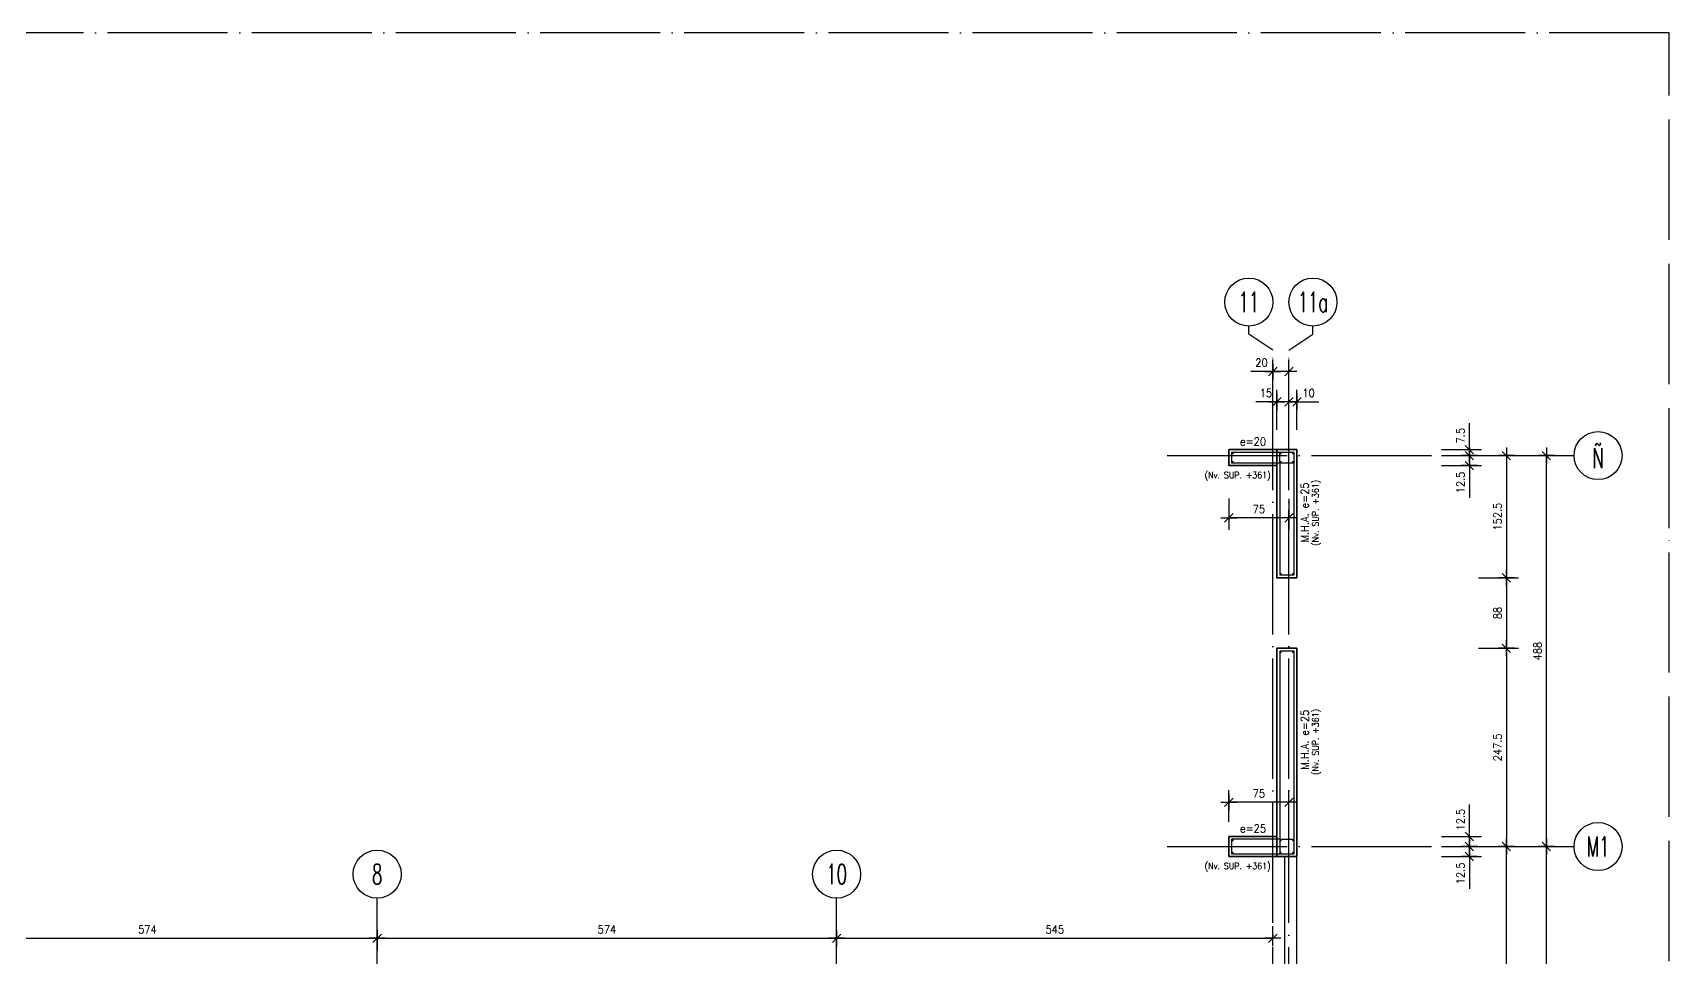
# Model space of a CAD drawing. Extents: x 2771 to 13802, y -1997 to 16878.
# Drawn here: x 5638 to 7683, y 6800 to 7954 of the extents above; entities that cross this region are included whole.
import ezdxf
from ezdxf.enums import TextEntityAlignment as Align

# ---------------------------------------------------------------- set-up
doc = ezdxf.new("R2010")
doc.units = 0
doc.header["$LTSCALE"] = 60
doc.header["$PDMODE"] = 1
doc.linetypes.add('EJES', pattern=[3, 2.5, -0.25, 0, -0.25])
doc.layers.get('0').update_dxf_attribs({"linetype": 'CONTINUOUS'})
doc.layers.get('DEFPOINTS').update_dxf_attribs({"linetype": 'CONTINUOUS'})
for name, color, linetype in [('AREA_MUROS', 6, 'CONTINUOUS'), ('COTAS', 3, 'CONTINUOUS'), ('EJES', 1, 'EJES'), ('MALLA', 1, 'CONTINUOUS'), ('MUROS', 4, 'CONTINUOUS'), ('TEXTOS', 2, 'CONTINUOUS'), ('TITULO', 6, 'CONTINUOUS'), ('VIGAS', 2, 'CONTINUOUS')]:
    doc.layers.add(name, color=color, linetype=linetype)
doc.layers.add('CROP', color=8, linetype='EJES', plot=False)
doc.layers.add('NVSUP', color=250, linetype='CONTINUOUS', plot=False)
doc.styles.add('COTAS', font='romans.shx', dxfattribs={"width": 0.9})
doc.styles.add('ROMANS', font='romans.shx', dxfattribs={"width": 0.9, "height": 10})
doc.dimstyles.new('50', dxfattribs={"dimtxt": 10, "dimasz": 1, "dimexe": 15, "dimexo": 0, "dimgap": 6, "dimtad": 1, "dimdec": 8, "dimdsep": 46, "dimtxsty": 'COTAS', "dimblk": '$COTA$', "dimcen": 0.09, "dimdle": 10, "dimclrd": 256, "dimclre": 256, "dimclrt": 2, "dimadec": 0, "dimazin": 0, "dimtfac": 1, "dimtdec": 8, "dimtmove": 0, "dimatfit": 2, "dimfxl": 35, "dimfxlon": 1, "dimtolj": 1, "dimarcsym": 0})

# ---------------------------------------------------------------- blocks, each defined once
blk = doc.blocks.new('*U7')
at = {"layer": 'CROP'}
blk.add_lwpolyline([(-1974.1, -573.4), (2937.5, -573.4), (2937.5, 3827.3), (-1974.1, 3827.3)], close=True, dxfattribs=at)
at = {"color": 2, "style": 'COTAS', "width": 0.9}
blk.add_attdef('ESCALA', (29.5, -27), '', height=12, dxfattribs=at)
at = {"layer": 'TITULO', "color": 7, "style": 'COTAS', "width": 0.9}
blk.add_attdef('TITULO', (25, 20), '', height=35, dxfattribs=at)
at = {"layer": 'TITULO', "color": 2, "style": 'COTAS', "width": 0.9}
blk.add_attdef('NV_LOSAS', text='', height=15, dxfattribs=at).set_placement((434.5, -56), align=Align.RIGHT)
blk.add_attdef('NIVEL', text='', height=15, dxfattribs=at).set_placement((522.8, -50), align=Align.MIDDLE)
blk.add_attdef('SIC', (602, -56), '', height=15, dxfattribs=at)
blk = doc.blocks.new('$COTA$')
at = {"layer": 'COTAS'}
for p, q in [((10, 0), (-10, 0)), ((5.3, 5.3), (-5.3, -5.3)), ((0, -10), (0, 10))]:
    blk.add_line(p, q, dxfattribs=at)
blk = doc.blocks.new('*D19')
at = {"layer": 'COTAS', "lineweight": -2, "transparency": 16777216}
for p, q in [((5494.5, 6823.7), (5494.5, 6838.7)), ((6068.5, 6823.7), (6068.5, 6838.7)), ((5495.5, 6823.7), (6067.5, 6823.7))]:
    blk.add_line(p, q, dxfattribs=at)
at = {"layer": 'DEFPOINTS', "color": 0, "transparency": 16777216}
for p in [(5494.5, 6823.7), (6068.5, 6823.7), (6068.5, 6823.7)]:
    blk.add_point(p, dxfattribs=at)
at = {"layer": 'COTAS', "lineweight": -2, "transparency": 16777216, "rotation": 180}
blk.add_blockref('$COTA$', (5494.5, 6823.7), dxfattribs=at)
at = {"layer": 'COTAS', "lineweight": -2, "transparency": 16777216}
blk.add_blockref('$COTA$', (6068.5, 6823.7), dxfattribs=at)
at = {"layer": 'COTAS', "color": 2, "transparency": 16777216, "insert": (5781.5, 6834.7), "char_height": 10, "attachment_point": 5, "style": 'COTAS'}
blk.add_mtext('\\A1;574', dxfattribs=at)
blk = doc.blocks.new('*D21')
at = {"layer": 'COTAS', "lineweight": -2, "transparency": 16777216}
for p, q in [((6642.5, 6823.7), (6642.5, 6838.7)), ((6068.5, 6823.7), (6068.5, 6808.7)), ((6069.5, 6823.7), (6641.5, 6823.7))]:
    blk.add_line(p, q, dxfattribs=at)
at = {"layer": 'DEFPOINTS', "color": 0, "transparency": 16777216}
for p in [(6068.5, 6823.7), (6642.5, 6823.7), (6642.5, 6823.7)]:
    blk.add_point(p, dxfattribs=at)
at = {"layer": 'COTAS', "lineweight": -2, "transparency": 16777216, "rotation": 180}
blk.add_blockref('$COTA$', (6068.5, 6823.7), dxfattribs=at)
at = {"layer": 'COTAS', "lineweight": -2, "transparency": 16777216}
blk.add_blockref('$COTA$', (6642.5, 6823.7), dxfattribs=at)
at = {"layer": 'COTAS', "color": 2, "transparency": 16777216, "insert": (6355.5, 6834.7), "char_height": 10, "attachment_point": 5, "style": 'COTAS'}
blk.add_mtext('\\A1;574', dxfattribs=at)
blk = doc.blocks.new('*D23')
at = {"layer": 'COTAS', "lineweight": -2, "transparency": 16777216}
for p, q in [((6642.5, 6823.7), (6642.5, 6838.7)), ((7187.5, 6823.7), (7187.5, 6838.7)), ((6643.5, 6823.7), (7186.5, 6823.7))]:
    blk.add_line(p, q, dxfattribs=at)
at = {"layer": 'DEFPOINTS', "color": 0, "transparency": 16777216}
for p in [(6642.5, 6823.7), (7187.5, 6823.7), (7187.5, 6823.7)]:
    blk.add_point(p, dxfattribs=at)
at = {"layer": 'COTAS', "lineweight": -2, "transparency": 16777216, "rotation": 180}
blk.add_blockref('$COTA$', (6642.5, 6823.7), dxfattribs=at)
at = {"layer": 'COTAS', "lineweight": -2, "transparency": 16777216}
blk.add_blockref('$COTA$', (7187.5, 6823.7), dxfattribs=at)
at = {"layer": 'COTAS', "color": 2, "transparency": 16777216, "insert": (6915, 6834.7), "char_height": 10, "attachment_point": 5, "style": 'COTAS'}
blk.add_mtext('\\A1;545', dxfattribs=at)
blk = doc.blocks.new('$EJE$')
at = {"color": 6}
blk.add_circle((0, 0), 30, dxfattribs=at)
at = {"color": 6, "style": 'COTAS', "width": 0.6}
blk.add_attdef('EJE', text='', height=25, dxfattribs=at).set_placement((0, 0), align=Align.MIDDLE)
blk = doc.blocks.new('*D263')
at = {"layer": 'COTAS', "lineweight": -2, "transparency": 16777216}
for p, q in [((7444.2, 6938.2), (7494.2, 6938.2)), ((7479.2, 6519.7), (7479.2, 6937.2)), ((7444.2, 6518.7), (7494.2, 6518.7))]:
    blk.add_line(p, q, dxfattribs=at)
at = {"layer": 'DEFPOINTS', "color": 0, "transparency": 16777216}
for p in [(7165.6, 6938.2), (7479.2, 6938.2), (7227.3, 6518.7)]:
    blk.add_point(p, dxfattribs=at)
at = {"layer": 'COTAS', "lineweight": -2, "transparency": 16777216}
for p, rotation in [((7479.2, 6938.2), 90), ((7479.2, 6518.7), 270)]:
    blk.add_blockref('$COTA$', p, dxfattribs=dict(at, rotation=rotation))
at = {"layer": 'COTAS', "color": 2, "transparency": 16777216, "insert": (7468.2, 6728.5), "char_height": 10, "attachment_point": 5, "rotation": 90, "style": 'COTAS'}
blk.add_mtext('\\A1;419.5', dxfattribs=at)
blk = doc.blocks.new('*D264')
at = {"layer": 'COTAS', "lineweight": -2, "transparency": 16777216}
for p, q in [((7207.5, 7458.4), (7207.5, 7508.4)), ((7217.5, 7458.4), (7217.5, 7508.4)), ((7206.5, 7493.4), (7205.5, 7493.4)), ((7207.5, 7493.4), (7217.5, 7493.4)), ((7218.5, 7493.4), (7244.7, 7493.4))]:
    blk.add_line(p, q, dxfattribs=at)
at = {"layer": 'DEFPOINTS', "color": 0, "transparency": 16777216}
for p in [(7217.5, 7493.4), (7207.5, 7408.7), (7217.5, 7408.7)]:
    blk.add_point(p, dxfattribs=at)
at = {"layer": 'COTAS', "lineweight": -2, "transparency": 16777216}
blk.add_blockref('$COTA$', (7207.5, 7493.4), dxfattribs=at)
at = {"layer": 'COTAS', "lineweight": -2, "transparency": 16777216, "rotation": 180}
blk.add_blockref('$COTA$', (7217.5, 7493.4), dxfattribs=at)
at = {"layer": 'COTAS', "color": 2, "transparency": 16777216, "insert": (7232.1, 7504.4), "char_height": 10, "attachment_point": 5, "style": 'COTAS'}
blk.add_mtext('\\A1;10', dxfattribs=at)
blk = doc.blocks.new('*D268')
at = {"layer": 'COTAS', "lineweight": -2, "transparency": 16777216}
for p, q in [((7187.5, 7515), (7187.5, 7546.3)), ((7207.5, 7515), (7207.5, 7546.3)), ((7187.5, 7531.3), (7159.9, 7531.3)), ((7206.5, 7531.3), (7188.5, 7531.3))]:
    blk.add_line(p, q, dxfattribs=at)
at = {"layer": 'DEFPOINTS', "color": 0, "transparency": 16777216}
for p in [(7187.5, 7531.3), (7187.5, 7515), (7207.5, 7515)]:
    blk.add_point(p, dxfattribs=at)
at = {"layer": 'COTAS', "lineweight": -2, "transparency": 16777216, "rotation": 180}
blk.add_blockref('$COTA$', (7187.5, 7531.3), dxfattribs=at)
at = {"layer": 'COTAS', "lineweight": -2, "transparency": 16777216}
blk.add_blockref('$COTA$', (7207.5, 7531.3), dxfattribs=at)
at = {"layer": 'COTAS', "color": 2, "transparency": 16777216, "insert": (7173.2, 7542.3), "char_height": 10, "attachment_point": 5, "style": 'COTAS'}
blk.add_mtext('\\A1;20', dxfattribs=at)
blk = doc.blocks.new('*D269')
at = {"layer": 'COTAS', "lineweight": -2, "transparency": 16777216}
for p, q in [((7192.5, 7458.4), (7192.5, 7508.4)), ((7207.5, 7458.4), (7207.5, 7508.4)), ((7192.5, 7493.4), (7166.2, 7493.4)), ((7206.5, 7493.4), (7193.5, 7493.4))]:
    blk.add_line(p, q, dxfattribs=at)
at = {"layer": 'DEFPOINTS', "color": 0, "transparency": 16777216}
for p in [(7192.5, 7493.4), (7192.5, 7408.7), (7207.5, 7408.7)]:
    blk.add_point(p, dxfattribs=at)
at = {"layer": 'COTAS', "lineweight": -2, "transparency": 16777216, "rotation": 180}
blk.add_blockref('$COTA$', (7192.5, 7493.4), dxfattribs=at)
at = {"layer": 'COTAS', "lineweight": -2, "transparency": 16777216}
blk.add_blockref('$COTA$', (7207.5, 7493.4), dxfattribs=at)
at = {"layer": 'COTAS', "color": 2, "transparency": 16777216, "insert": (7178.8, 7504.4), "char_height": 10, "attachment_point": 5, "style": 'COTAS'}
blk.add_mtext('\\A1;15', dxfattribs=at)
blk = doc.blocks.new('*D274')
at = {"layer": 'COTAS', "lineweight": -2, "transparency": 16777216}
for p, q in [((7494.2, 6938.2), (7544.2, 6938.2)), ((7529.2, 6419.7), (7529.2, 6937.2)), ((7494.2, 6418.7), (7544.2, 6418.7))]:
    blk.add_line(p, q, dxfattribs=at)
at = {"layer": 'DEFPOINTS', "color": 0, "transparency": 16777216}
for p in [(7396.3, 6938.2), (7529.2, 6938.2), (7292.1, 6418.7)]:
    blk.add_point(p, dxfattribs=at)
at = {"layer": 'COTAS', "lineweight": -2, "transparency": 16777216}
for p, rotation in [((7529.2, 6938.2), 90), ((7529.2, 6418.7), 270)]:
    blk.add_blockref('$COTA$', p, dxfattribs=dict(at, rotation=rotation))
at = {"layer": 'COTAS', "color": 2, "transparency": 16777216, "insert": (7518.2, 6678.5), "char_height": 10, "attachment_point": 5, "rotation": 90, "style": 'COTAS'}
blk.add_mtext('\\A1;519.5', dxfattribs=at)
blk = doc.blocks.new('*D279')
at = {"layer": 'COTAS', "lineweight": -2, "transparency": 16777216}
for p, q in [((7398, 7426.2), (7448, 7426.2)), ((7433, 7427.2), (7433, 7428.2)), ((7433, 7426.2), (7433, 7413.7)), ((7398, 7413.7), (7448, 7413.7)), ((7433, 7412.7), (7433, 7373.6))]:
    blk.add_line(p, q, dxfattribs=at)
at = {"layer": 'DEFPOINTS', "color": 0, "transparency": 16777216}
for p in [(7382.5, 7426.2), (7382.5, 7413.7), (7433, 7413.7)]:
    blk.add_point(p, dxfattribs=at)
at = {"layer": 'COTAS', "lineweight": -2, "transparency": 16777216}
for p, rotation in [((7433, 7426.2), 270), ((7433, 7413.7), 90)]:
    blk.add_blockref('$COTA$', p, dxfattribs=dict(at, rotation=rotation))
at = {"layer": 'COTAS', "color": 2, "transparency": 16777216, "insert": (7422, 7392.6), "char_height": 10, "attachment_point": 5, "rotation": 90, "style": 'COTAS'}
blk.add_mtext('\\A1;12.5', dxfattribs=at)
blk = doc.blocks.new('*D280')
at = {"layer": 'COTAS', "lineweight": -2, "transparency": 16777216}
for p, q in [((7132.5, 6969.2), (7132.5, 7008.4)), ((7206.5, 6993.4), (7133.5, 6993.4)), ((7207.5, 6969.5), (7207.5, 7008.4))]:
    blk.add_line(p, q, dxfattribs=at)
at = {"layer": 'DEFPOINTS', "color": 0, "transparency": 16777216}
for p in [(7132.5, 6993.4), (7132.5, 6969.2), (7207.5, 6969.5)]:
    blk.add_point(p, dxfattribs=at)
at = {"layer": 'COTAS', "lineweight": -2, "transparency": 16777216, "rotation": 180}
blk.add_blockref('$COTA$', (7132.5, 6993.4), dxfattribs=at)
at = {"layer": 'COTAS', "lineweight": -2, "transparency": 16777216}
blk.add_blockref('$COTA$', (7207.5, 6993.4), dxfattribs=at)
at = {"layer": 'COTAS', "color": 2, "transparency": 16777216, "insert": (7170, 7004.4), "char_height": 10, "attachment_point": 5, "style": 'COTAS'}
blk.add_mtext('\\A1;75', dxfattribs=at)
blk = doc.blocks.new('*D281')
at = {"layer": 'COTAS', "lineweight": -2, "transparency": 16777216}
for p, q in [((7132.5, 7372.7), (7132.5, 7333.5)), ((7207.5, 7372.4), (7207.5, 7333.5)), ((7206.5, 7348.5), (7133.5, 7348.5))]:
    blk.add_line(p, q, dxfattribs=at)
at = {"layer": 'DEFPOINTS', "color": 0, "transparency": 16777216}
for p in [(7132.5, 7372.7), (7207.5, 7372.4), (7132.5, 7348.5)]:
    blk.add_point(p, dxfattribs=at)
at = {"layer": 'COTAS', "lineweight": -2, "transparency": 16777216, "rotation": 180}
blk.add_blockref('$COTA$', (7132.5, 7348.5), dxfattribs=at)
at = {"layer": 'COTAS', "lineweight": -2, "transparency": 16777216}
blk.add_blockref('$COTA$', (7207.5, 7348.5), dxfattribs=at)
at = {"layer": 'COTAS', "color": 2, "transparency": 16777216, "insert": (7170, 7359.5), "char_height": 10, "attachment_point": 5, "style": 'COTAS'}
blk.add_mtext('\\A1;75', dxfattribs=at)
blk = doc.blocks.new('*D282')
at = {"layer": 'COTAS', "lineweight": -2, "transparency": 16777216}
for p, q in [((7444.2, 7426.2), (7494.2, 7426.2)), ((7479.2, 7425.2), (7479.2, 7274.7)), ((7444.2, 7273.7), (7494.2, 7273.7))]:
    blk.add_line(p, q, dxfattribs=at)
at = {"layer": 'DEFPOINTS', "color": 0, "transparency": 16777216}
for p in [(7421.6, 7426.2), (7421.6, 7273.7), (7479.2, 7273.7)]:
    blk.add_point(p, dxfattribs=at)
at = {"layer": 'COTAS', "lineweight": -2, "transparency": 16777216}
for p, rotation in [((7479.2, 7426.2), 90), ((7479.2, 7273.7), 270)]:
    blk.add_blockref('$COTA$', p, dxfattribs=dict(at, rotation=rotation))
at = {"layer": 'COTAS', "color": 2, "transparency": 16777216, "insert": (7468.2, 7350), "char_height": 10, "attachment_point": 5, "rotation": 90, "style": 'COTAS'}
blk.add_mtext('\\A1;152.5', dxfattribs=at)
blk = doc.blocks.new('*D283')
at = {"layer": 'COTAS', "lineweight": -2, "transparency": 16777216}
for p, q in [((7444.2, 7273.7), (7494.2, 7273.7)), ((7479.2, 7272.7), (7479.2, 7186.7)), ((7444.2, 7185.7), (7494.2, 7185.7))]:
    blk.add_line(p, q, dxfattribs=at)
at = {"layer": 'DEFPOINTS', "color": 0, "transparency": 16777216}
for p in [(7421.6, 7273.7), (7421.6, 7185.7), (7479.2, 7185.7)]:
    blk.add_point(p, dxfattribs=at)
at = {"layer": 'COTAS', "lineweight": -2, "transparency": 16777216}
for p, rotation in [((7479.2, 7273.7), 90), ((7479.2, 7185.7), 270)]:
    blk.add_blockref('$COTA$', p, dxfattribs=dict(at, rotation=rotation))
at = {"layer": 'COTAS', "color": 2, "transparency": 16777216, "insert": (7468.2, 7229.7), "char_height": 10, "attachment_point": 5, "rotation": 90, "style": 'COTAS'}
blk.add_mtext('\\A1;88', dxfattribs=at)
blk = doc.blocks.new('*D284')
at = {"layer": 'COTAS', "lineweight": -2, "transparency": 16777216}
for p, q in [((7444.2, 7185.7), (7494.2, 7185.7)), ((7479.2, 7184.7), (7479.2, 6939.2)), ((7444.2, 6938.2), (7494.2, 6938.2))]:
    blk.add_line(p, q, dxfattribs=at)
at = {"layer": 'DEFPOINTS', "color": 0, "transparency": 16777216}
for p in [(7421.6, 7185.7), (7421.6, 6938.2), (7479.2, 6938.2)]:
    blk.add_point(p, dxfattribs=at)
at = {"layer": 'COTAS', "lineweight": -2, "transparency": 16777216}
for p, rotation in [((7479.2, 7185.7), 90), ((7479.2, 6938.2), 270)]:
    blk.add_blockref('$COTA$', p, dxfattribs=dict(at, rotation=rotation))
at = {"layer": 'COTAS', "color": 2, "transparency": 16777216, "insert": (7468.2, 7062), "char_height": 10, "attachment_point": 5, "rotation": 90, "style": 'COTAS'}
blk.add_mtext('\\A1;247.5', dxfattribs=at)
blk = doc.blocks.new('*D285')
at = {"layer": 'COTAS', "lineweight": -2, "transparency": 16777216}
for p, q in [((7433, 7434.7), (7433, 7466.6)), ((7398, 7433.7), (7448, 7433.7)), ((7398, 7426.2), (7448, 7426.2)), ((7433, 7426.2), (7433, 7433.7)), ((7433, 7425.2), (7433, 7424.2))]:
    blk.add_line(p, q, dxfattribs=at)
at = {"layer": 'DEFPOINTS', "color": 0, "transparency": 16777216}
for p in [(7382.5, 7433.7), (7382.5, 7426.2), (7433, 7433.7)]:
    blk.add_point(p, dxfattribs=at)
at = {"layer": 'COTAS', "lineweight": -2, "transparency": 16777216}
for p, rotation in [((7433, 7433.7), 270), ((7433, 7426.2), 90)]:
    blk.add_blockref('$COTA$', p, dxfattribs=dict(at, rotation=rotation))
at = {"layer": 'COTAS', "color": 2, "transparency": 16777216, "insert": (7422, 7451.1), "char_height": 10, "attachment_point": 5, "rotation": 90, "style": 'COTAS'}
blk.add_mtext('\\A1;7.5', dxfattribs=at)
blk = doc.blocks.new('*D291')
at = {"layer": 'COTAS', "lineweight": -2, "transparency": 16777216}
for p, q in [((7398, 6938.2), (7448, 6938.2)), ((7433, 6939.2), (7433, 6940.2)), ((7433, 6938.2), (7433, 6925.7)), ((7398, 6925.7), (7448, 6925.7)), ((7433, 6924.7), (7433, 6885.6))]:
    blk.add_line(p, q, dxfattribs=at)
at = {"layer": 'DEFPOINTS', "color": 0, "transparency": 16777216}
for p in [(7382.5, 6938.2), (7382.5, 6925.7), (7433, 6925.7)]:
    blk.add_point(p, dxfattribs=at)
at = {"layer": 'COTAS', "lineweight": -2, "transparency": 16777216}
for p, rotation in [((7433, 6938.2), 270), ((7433, 6925.7), 90)]:
    blk.add_blockref('$COTA$', p, dxfattribs=dict(at, rotation=rotation))
at = {"layer": 'COTAS', "color": 2, "transparency": 16777216, "insert": (7422, 6904.6), "char_height": 10, "attachment_point": 5, "rotation": 90, "style": 'COTAS'}
blk.add_mtext('\\A1;12.5', dxfattribs=at)
blk = doc.blocks.new('*D292')
at = {"layer": 'COTAS', "lineweight": -2, "transparency": 16777216}
for p, q in [((7433, 6951.7), (7433, 6990.8)), ((7398, 6950.7), (7448, 6950.7)), ((7398, 6938.2), (7448, 6938.2)), ((7433, 6938.2), (7433, 6950.7)), ((7433, 6937.2), (7433, 6936.2))]:
    blk.add_line(p, q, dxfattribs=at)
at = {"layer": 'DEFPOINTS', "color": 0, "transparency": 16777216}
for p in [(7382.5, 6950.7), (7382.5, 6938.2), (7433, 6950.7)]:
    blk.add_point(p, dxfattribs=at)
at = {"layer": 'COTAS', "lineweight": -2, "transparency": 16777216}
for p, rotation in [((7433, 6950.7), 270), ((7433, 6938.2), 90)]:
    blk.add_blockref('$COTA$', p, dxfattribs=dict(at, rotation=rotation))
at = {"layer": 'COTAS', "color": 2, "transparency": 16777216, "insert": (7422, 6971.8), "char_height": 10, "attachment_point": 5, "rotation": 90, "style": 'COTAS'}
blk.add_mtext('\\A1;12.5', dxfattribs=at)
blk = doc.blocks.new('*D293')
at = {"layer": 'COTAS', "lineweight": -2, "transparency": 16777216}
for p, q in [((7519.2, 7426.2), (7544.2, 7426.2)), ((7529.2, 6939.2), (7529.2, 7425.2)), ((7519.2, 6938.2), (7544.2, 6938.2))]:
    blk.add_line(p, q, dxfattribs=at)
at = {"layer": 'DEFPOINTS', "color": 0, "transparency": 16777216}
for p in [(7519.2, 7426.2), (7529.2, 7426.2), (7519.2, 6938.2)]:
    blk.add_point(p, dxfattribs=at)
at = {"layer": 'COTAS', "lineweight": -2, "transparency": 16777216}
for p, rotation in [((7529.2, 7426.2), 90), ((7529.2, 6938.2), 270)]:
    blk.add_blockref('$COTA$', p, dxfattribs=dict(at, rotation=rotation))
at = {"layer": 'COTAS', "color": 2, "transparency": 16777216, "insert": (7518.2, 7182.2), "char_height": 10, "attachment_point": 5, "rotation": 90, "style": 'COTAS'}
blk.add_mtext('\\A1;488', dxfattribs=at)

msp = doc.modelspace()

# ---------------------------------------------------------------- linework, layer by layer
at = {"layer": 'AREA_MUROS'}
for points in [[(7132.45585631, 7433.70691493), (7192.45585631, 7433.70691493), (7192.45585631, 7413.70691493), (7132.45585631, 7413.70691493), (7132.45585631, 7433.70691493)], [(7217.45585631, 7433.70691493), (7217.45585631, 7273.70691493), (7192.45585631, 7273.70691493), (7192.45585631, 7433.70691493), (7217.45585631, 7433.70691493)], [(7192.45585631, 7185.70691493), (7217.45585631, 7185.70691493), (7217.45585631, 6925.70691493), (7192.45585631, 6925.70691493), (7192.45585631, 7185.70691493)], [(7132.45585631, 6950.70691493), (7192.45585631, 6950.70691493), (7192.45585631, 6925.70691493), (7132.45585631, 6925.70691493), (7132.45585631, 6950.70691493)]]:
    msp.add_lwpolyline(points, dxfattribs=at)
at = {"layer": 'EJES'}
for points in [[(7157.45585631, 3751.07608644), (7157.45585631, 3761.07608644), (7187.45585631, 3781.07608644), (7187.45585631, 7557.87690528), (7157.45585631, 7577.87690528), (7157.45585631, 7587.87690528)], [(7237.45585631, 3751.07608644), (7237.45585631, 3761.07608644), (7207.45585631, 3781.07608644), (7207.45585631, 7557.87690528), (7237.45585631, 7577.87690528), (7237.45585631, 7587.87690528)], [(7055.46399972, 7426.20691493), (7563.7397918, 7426.20691493)], [(7055.46399972, 6938.20691493), (7563.7397918, 6938.20691493)], [(6068.45585631, 4407.70691493), (6068.45585631, 6873.70691493)], [(6642.45585631, 4407.70691493), (6642.45585631, 6873.70691493)]]:
    msp.add_lwpolyline(points, dxfattribs=at)
at = {"layer": 'MALLA'}
for p, q in [((7195.95585631, 7417.20691493), (7195.95585631, 7430.20691493)), ((7195.95585631, 7417.20691493), (7213.95585631, 7417.20691493)), ((7195.95585631, 6947.20691493), (7213.95585631, 6947.20691493)), ((7195.95585631, 6947.20691493), (7195.95585631, 6929.20691493))]:
    msp.add_line(p, q, dxfattribs=at)
for points in [[(7195.95585631, 7277.20691493), (7213.95585631, 7277.20691493), (7213.95585631, 7430.20691493), (7135.95585631, 7430.20691493), (7135.95585631, 7417.20691493), (7195.95585631, 7417.20691493)], [(7213.95585631, 7182.20691493), (7195.95585631, 7182.20691493), (7195.95585631, 6947.20691493), (7135.95585631, 6947.20691493), (7135.95585631, 6929.20691493), (7213.95585631, 6929.20691493)]]:
    msp.add_lwpolyline(points, close=True, dxfattribs=at)
for points in [[(7136.58085631, 7428.95691493, 1.25, 1.25, -1), (7137.83085631, 7428.95691493, 1.25, 1.25, -1)], [(7196.58085631, 7428.95691493, 1.25, 1.25, -1), (7197.83085631, 7428.95691493, 1.25, 1.25, -1)], [(7212.08085631, 7428.95691493, 1.25, 1.25, -1), (7213.33085631, 7428.95691493, 1.25, 1.25, -1)], [(7136.58085631, 7418.45691493, 1.25, 1.25, -1), (7137.83085631, 7418.45691493, 1.25, 1.25, -1)], [(7196.58085631, 7418.45691493, 1.25, 1.25, -1), (7197.83085631, 7418.45691493, 1.25, 1.25, -1)], [(7212.08085631, 7418.45691493, 1.25, 1.25, -1), (7213.33085631, 7418.45691493, 1.25, 1.25, -1)], [(7196.58085631, 7278.45691493, 1.25, 1.25, -1), (7197.83085631, 7278.45691493, 1.25, 1.25, -1)], [(7212.08085631, 7278.45691493, 1.25, 1.25, -1), (7213.33085631, 7278.45691493, 1.25, 1.25, -1)], [(7196.58085631, 7180.95691493, 1.25, 1.25, -1), (7197.83085631, 7180.95691493, 1.25, 1.25, -1)], [(7212.08085631, 7180.95691493, 1.25, 1.25, -1), (7213.33085631, 7180.95691493, 1.25, 1.25, -1)], [(7136.58085631, 6945.95691493, 1.25, 1.25, -1), (7137.83085631, 6945.95691493, 1.25, 1.25, -1)], [(7136.58085631, 6930.45691493, 1.25, 1.25, -1), (7137.83085631, 6930.45691493, 1.25, 1.25, -1)], [(7196.58085631, 6945.95691493, 1.25, 1.25, -1), (7197.83085631, 6945.95691493, 1.25, 1.25, -1)], [(7196.58085631, 6930.45691493, 1.25, 1.25, -1), (7197.83085631, 6930.45691493, 1.25, 1.25, -1)], [(7212.08085631, 6945.95691493, 1.25, 1.25, -1), (7213.33085631, 6945.95691493, 1.25, 1.25, -1)], [(7212.08085631, 6930.45691493, 1.25, 1.25, -1), (7213.33085631, 6930.45691493, 1.25, 1.25, -1)]]:
    msp.add_lwpolyline(points, format="xyseb", close=True, dxfattribs=at)
at = {"layer": 'MUROS'}
for points in [[(7192.45585631, 7273.70691493), (7217.45585631, 7273.70691493), (7217.45585631, 7433.70691493), (7132.45585631, 7433.70691493), (7132.45585631, 7413.70691493), (7192.45585631, 7413.70691493)], [(7217.45585631, 7185.70691493), (7192.45585631, 7185.70691493), (7192.45585631, 6950.70691493), (7132.45585631, 6950.70691493), (7132.45585631, 6925.70691493), (7217.45585631, 6925.70691493)]]:
    msp.add_lwpolyline(points, close=True, dxfattribs=at)
at = {"layer": 'NVSUP'}
for points in [[(7132.45585631, 7413.70691493), (7192.45585631, 7413.70691493), (7192.45585631, 7433.70691493), (7132.45585631, 7433.70691493)], [(7192.45585631, 7273.70691493), (7217.45585631, 7273.70691493), (7217.45585631, 7433.70691493), (7192.45585631, 7433.70691493)], [(7192.45585631, 6925.70691493), (7217.45585631, 6925.70691493), (7217.45585631, 7185.70691493), (7192.45585631, 7185.70691493)], [(7132.45585631, 6925.70691493), (7192.45585631, 6925.70691493), (7192.45585631, 6950.70691493), (7132.45585631, 6950.70691493)]]:
    msp.add_lwpolyline(points, close=True, dxfattribs=at)
at = {"layer": 'VIGAS'}
for p, q in [((7202.45585631, 6428.70691493), (7202.45585631, 6925.70691493)), ((7217.45585631, 6428.70691493), (7217.45585631, 6925.70691493))]:
    msp.add_line(p, q, dxfattribs=at)

# ---------------------------------------------------------------- block references
msp.add_blockref('*U7', (4745.17327493, 4126.80253923))
for p, values in [((7157.45585631, 7617.87690528), {'EJE': '11'}), ((7237.45585631, 7617.87690528), {'EJE': '11a'}), ((7593.7397918, 7426.20691493), {'EJE': 'Ñ'}), ((7593.7397918, 6938.20691493), {'EJE': 'M1'}), ((6068.45585631, 6903.70691493), {'EJE': '8'}), ((6642.45585631, 6903.70691493), {'EJE': '10'})]:
    msp.add_blockref('$EJE$', p).add_auto_attribs(values)

# ---------------------------------------------------------------- texts
at = {"layer": 'TEXTOS', "style": 'ROMANS', "width": 0.9}
for s, p in [('e=20', (7162.66512776, 7443.81071468)), ('e=25', (7162.66512776, 6960.81071468))]:
    msp.add_text(s, height=10, dxfattribs=at).set_placement(p, align=Align.MIDDLE)
at = {"layer": 'TEXTOS', "color": 1, "style": 'ROMANS', "width": 0.9}
for p in [(7143.43365084, 7401.32776452), (7143.43365084, 6913.32776452)]:
    msp.add_text('(Nv. SUP. +361)', height=8, dxfattribs=at).set_placement(p, align=Align.MIDDLE)
at = {"layer": 'TEXTOS', "style": 'ROMANS', "width": 0.9}
for p in [(7227.21281931, 7355.2744484), (7227.21281931, 7071.55803139)]:
    msp.add_text('M.H.A. e=25', height=10, rotation=90, dxfattribs=at).set_placement(p, align=Align.MIDDLE)
at = {"layer": 'TEXTOS', "color": 1, "style": 'ROMANS', "width": 0.9}
for p in [(7241.2284764, 7354.80260743), (7241.2284764, 7068.77396714)]:
    msp.add_text('(Nv. SUP. +361)', height=8, rotation=90, dxfattribs=at).set_placement(p, align=Align.MIDDLE)

# ---------------------------------------------------------------- dimensions: what is measured, and where the dimension line sits
at = {"layer": 'COTAS'}
for base, p1, p2, picture, middle in [((7187.4558563143, 7531.2520043051), (7207.4558563143, 7515.0131469969), (7187.4558563143, 7515.0131469969), '*D268', (7173.1701420286, 7542.2520043051)), ((7192.4558563143, 7493.4368173966), (7207.4558563143, 7408.7069149326), (7192.4558563143, 7408.7069149326), '*D269', (7178.8129991715, 7504.4368173966)), ((7132.4558563143, 7348.4591742143), (7207.4558563143, 7372.4224545082), (7132.4558563143, 7372.672616625), '*D281', (7169.9558563143, 7359.4591742143)), ((7132.4558563143, 6993.4339356332), (7207.4558563143, 6969.4706553392), (7132.4558563143, 6969.2204932224), '*D280', (7169.9558563143, 7004.4339356332)), ((6068.4558563143, 6823.7069149326), (5494.4558563143, 6823.7069149326), (6068.4558563143, 6823.7069149326), '*D19', (5781.4558563143, 6834.7069149326)), ((6642.4558563143, 6823.7069149326), (6068.4558563143, 6823.7069149326), (6642.4558563143, 6823.7069149326), '*D21', (6355.4558563143, 6834.7069149326)), ((7187.4558563143, 6823.7069149326), (6642.4558563143, 6823.7069149326), (7187.4558563143, 6823.7069149326), '*D23', (6914.9558563143, 6834.7069149326))]:
    dim = msp.add_linear_dim(base=base, p1=p1, p2=p2, dimstyle='50', dxfattribs=at)
    dim.commit()
    dim.dimension.update_dxf_attribs({"geometry": picture, "text_midpoint": middle})
for base, p1, p2, angle, picture, middle in [((7217.4558563143, 7493.4368173966), (7207.4558563143, 7408.7069149326), (7217.4558563143, 7408.7069149326), 180, '*D264', (7232.0987134572, 7504.4368173966)), ((7433.0119106693, 7433.7069149326), (7382.5452194755, 7426.2069149326), (7382.5452194755, 7433.7069149326), 90, '*D285', (7422.0119106693, 7451.1354863611)), ((7433.0119106693, 7413.7069149326), (7382.5452194755, 7426.2069149326), (7382.5452194755, 7413.7069149326), 270, '*D279', (7422.0119106693, 7392.6354863611)), ((7479.2432058654, 7273.7069149326), (7421.5575492009, 7426.2069149326), (7421.5575492009, 7273.7069149326), 90, '*D282', (7468.2432058654, 7349.9569149326)), ((7529.2432058654, 7426.2069149326), (7519.2432058654, 6938.2069149326), (7519.2432058654, 7426.2069149326), 90, '*D293', (7518.2432058654, 7182.2069149326)), ((7433.0119106693, 6950.7069149326), (7382.5452194755, 6938.2069149326), (7382.5452194755, 6950.7069149326), 90, '*D292', (7422.0119106693, 6971.778343504)), ((7479.2432058654, 6938.2069149326), (7227.3442605898, 6518.7069149326), (7165.6165318587, 6938.2069149326), 90, '*D263', (7468.2432058654, 6728.4569149326)), ((7529.2432058654, 6938.2069149326), (7292.0588562349, 6418.7069149326), (7396.3117293198, 6938.2069149326), 90, '*D274', (7518.2432058654, 6678.4569149326)), ((7433.0119106693, 6925.7069149326), (7382.5452194755, 6938.2069149326), (7382.5452194755, 6925.7069149326), 270, '*D291', (7422.0119106693, 6904.6354863611))]:
    dim = msp.add_linear_dim(base=base, p1=p1, p2=p2, angle=angle, dimstyle='50', dxfattribs=at)
    dim.commit()
    dim.dimension.update_dxf_attribs({"geometry": picture, "text_midpoint": middle})
for base, p1, p2, picture, middle in [((7479.2432058654, 7185.7069149326), (7421.5575492009, 7273.7069149326), (7421.5575492009, 7185.7069149326), '*D283', (7468.2432058654, 7229.7069149326)), ((7479.2432058654, 6938.2069149326), (7421.5575492009, 7185.7069149326), (7421.5575492009, 6938.2069149326), '*D284', (7468.2432058654, 7061.9569149326))]:
    dim = msp.add_linear_dim(base=base, p1=p1, p2=p2, angle=90, dimstyle='50', override={"dimtmove": 1}, dxfattribs=at)
    dim.commit()
    dim.dimension.update_dxf_attribs({"geometry": picture, "text_midpoint": middle})

doc.saveas('drawing.dxf')
